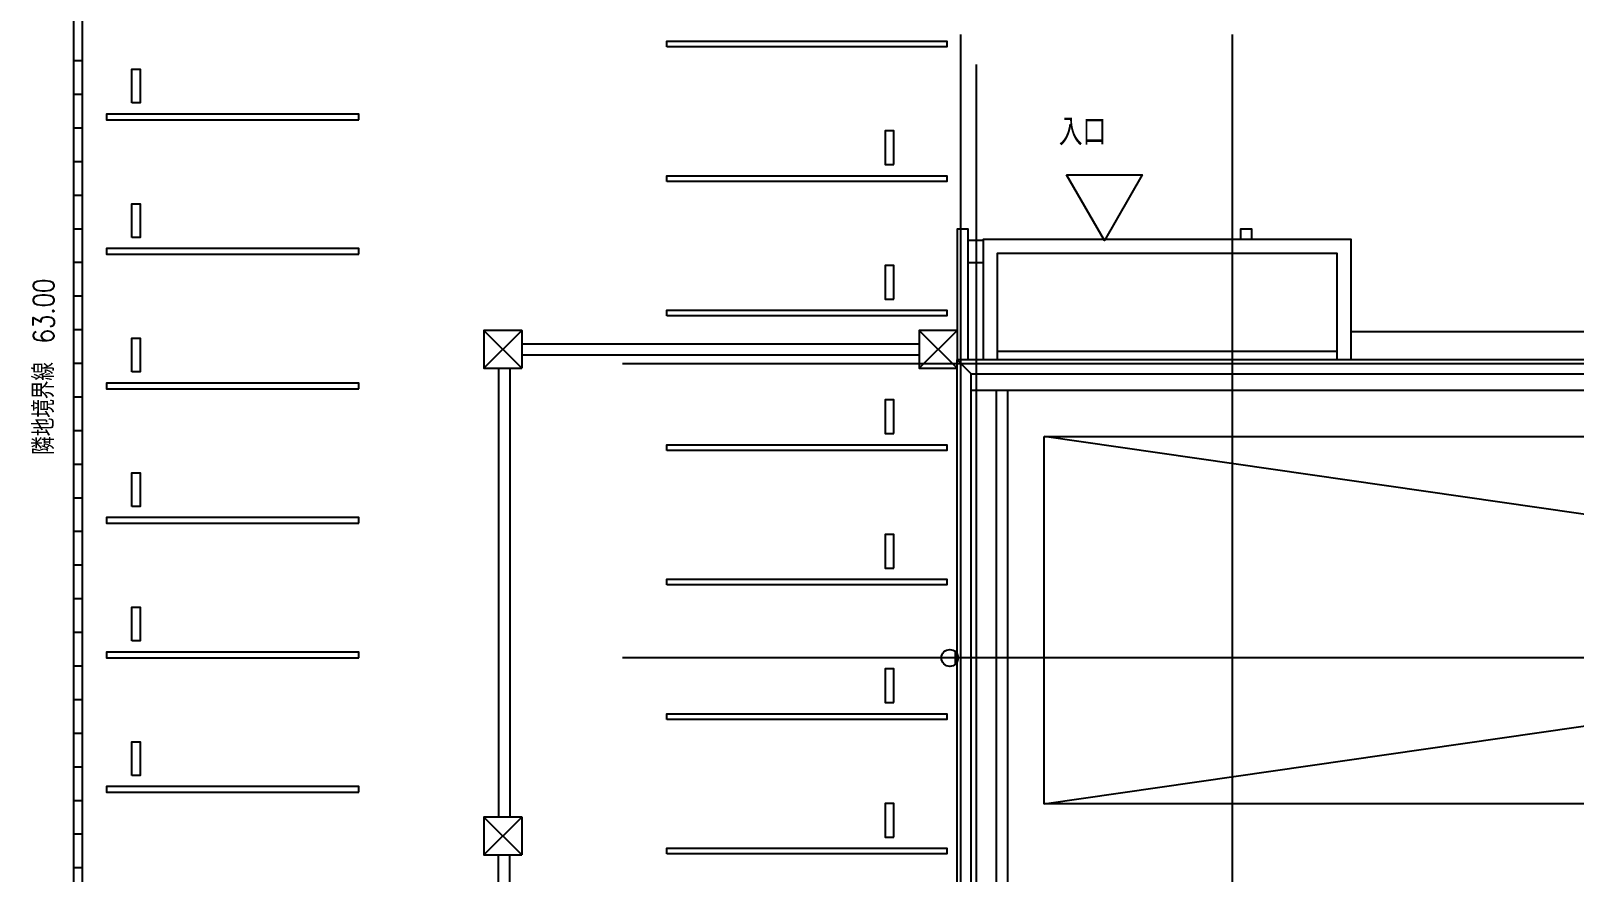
# Model space of a CAD drawing. Header units: millimetres. Extents: x 0 to 126150, y 0 to 89100.
# Drawn here: x 15121 to 42669, y 35673 to 50683 of the extents above; entities that cross this region are included whole.
import ezdxf
from ezdxf.enums import TextEntityAlignment as Align

# ---------------------------------------------------------------- set-up
doc = ezdxf.new("R2010")
doc.units = ezdxf.units.MM
doc.header["$LTSCALE"] = 0.2
doc.linetypes.add('CENTER', pattern=[50.8, 31.75, -6.35, 6.35, -6.35])
doc.layers.add('A_建築', color=8, linetype='Continuous')
doc.layers.add('A_通芯', color=8, linetype='CENTER', plot=False)
doc.styles.get("Standard").update_dxf_attribs({"font": 'simplex.shx', "width": 0.8, "bigfont": 'extfont2.shx'})

msp = doc.modelspace()

# ---------------------------------------------------------------- linework, layer by layer
at = {"layer": 'A_建築', "lineweight": -3}
for points in [[(36236.62, 13933.66), (15890.16, 15947.77), (15890.16, 78948.49)], [(16040.16, 16251.02), (16040.16, 78948.49)], [(16040.06, 50147.77), (15890.06, 50147.77)], [(16040.08, 49547.77), (15890.08, 49547.77)], [(16040.08, 48947.77), (15890.08, 48947.77)], [(16040.08, 48347.77), (15890.08, 48347.77)], [(16040.09, 47747.77), (15890.09, 47747.77)], [(16040.09, 47147.77), (15890.09, 47147.77)], [(31853.54, 44814.81), (31853.54, 47142.37), (31653.53, 47142.37), (31653.53, 44814.81)], [(36913.53, 46964.81), (36913.53, 47142.37), (36713.53, 47142.37), (36713.53, 46964.81)], [(32123.54, 46944.82), (31853.54, 46944.82)], [(32123.54, 44814.81), (32123.54, 46964.81), (38683.54, 46964.81), (38683.54, 44814.81)], [(32373.54, 44814.81), (32373.54, 46714.81), (38433.54, 46714.81), (38433.54, 44814.81)], [(16040.09, 46547.77), (15890.09, 46547.77)], [(32123.54, 46544.82), (31853.54, 46544.82)], [(16040.1, 45947.77), (15890.1, 45947.77)], [(16040.1, 45347.77), (15890.1, 45347.77)], [(23208.47, 44664.39), (23883.47, 45339.39), (23883.47, 44664.39)], [(23883.47, 45339.39), (23208.47, 45339.39)], [(30978.53, 44664.39), (31653.53, 45339.39), (30978.53, 45339.39)], [(43473.54, 44814.81), (43473.54, 45314.81), (38683.54, 45314.81)], [(23883.47, 45101.89), (30978.53, 45101.89)], [(38433.54, 44964.81), (32373.54, 44964.81)], [(16040.1, 44747.77), (15890.1, 44747.77)], [(23470.9, 44664.39), (23470.9, 36655.98)], [(23670.9, 44664.39), (23670.9, 36655.98)], [(23883.47, 44901.89), (30978.53, 44901.89)], [(31903.54, 17484.81), (31653.54, 17484.81), (31653.54, 44814.81), (31903.54, 44564.81), (79743.54, 44564.81), (79993.55, 44814.81), (31653.54, 44814.81)], [(35945.39, 24799.23), (31903.54, 24799.23), (31903.54, 44564.81)], [(16040.1, 44147.77), (15890.1, 44147.77)], [(79743.54, 44264.81), (31903.54, 44264.81)], [(32358.54, 24799.23), (32358.54, 44264.81)], [(32558.54, 24799.23), (32558.54, 44264.81)], [(16040.11, 43547.77), (15890.11, 43547.77)], [(33207.52, 36892.74), (78709.54, 43445.56)], [(78709.54, 36892.74), (33207.52, 43445.56)], [(16040.11, 42947.77), (15890.11, 42947.77)], [(16040.11, 42347.77), (15890.11, 42347.77)], [(16040.12, 41747.77), (15890.12, 41747.77)], [(16040.12, 41147.77), (15890.12, 41147.77)], [(16040.12, 40547.77), (15890.12, 40547.77)], [(16040.13, 39947.77), (15890.14, 39947.77)], [(31628.54, 39387.71), (31628.54, 39602.02)], [(31648.54, 39411.91), (31648.54, 39577.81)], [(31668.54, 39456.51), (31668.54, 39533.21)], [(16040.13, 39347.77), (15890.14, 39347.77)], [(16040.13, 38747.77), (15890.14, 38747.77)], [(16040.15, 38147.77), (15890.15, 38147.77)], [(16040.15, 37547.77), (15890.15, 37547.77)], [(16040.15, 36947.77), (15890.15, 36947.77)], [(23208.47, 35980.98), (23883.47, 36655.98), (23883.47, 35980.98)], [(23883.47, 36655.98), (23208.47, 36655.98)], [(16040.16, 36347.77), (15890.16, 36347.77)], [(23470.9, 34989.48), (23470.9, 35980.98)], [(23670.9, 34989.48), (23670.9, 35980.98)], [(16040.16, 35747.77), (15890.16, 35747.77)]]:
    msp.add_lwpolyline(points, dxfattribs=at)
for points in [[(26473.54, 50398.49), (26473.54, 50498.49), (31473.54, 50498.49), (31473.54, 50398.49)], [(16923.54, 49398.49), (16923.54, 49998.49), (17073.54, 49998.49), (17073.54, 49398.49)], [(20973.54, 49098.49), (20973.54, 49198.49), (16473.54, 49198.49), (16473.54, 49098.49)], [(30523.54, 48298.49), (30523.54, 48898.49), (30373.54, 48898.49), (30373.54, 48298.49)], [(26473.54, 47998.49), (26473.54, 48098.49), (31473.54, 48098.49), (31473.54, 47998.49)], [(33608.04, 48114.81), (34959.04, 48114.81), (34283.54, 46944.82)], [(16923.54, 46998.49), (16923.54, 47598.49), (17073.54, 47598.49), (17073.54, 46998.49)], [(20973.54, 46698.49), (20973.54, 46798.49), (16473.54, 46798.49), (16473.54, 46698.49)], [(30523.54, 45898.49), (30523.54, 46498.49), (30373.54, 46498.49), (30373.54, 45898.49)], [(26473.54, 45598.49), (26473.54, 45698.49), (31473.54, 45698.49), (31473.54, 45598.49)], [(16923.54, 44598.49), (16923.54, 45198.49), (17073.54, 45198.49), (17073.54, 44598.49)], [(23883.47, 44664.39), (23208.47, 45339.39), (23208.47, 44664.39)], [(31653.53, 44664.39), (30978.53, 45339.39), (30978.53, 44664.39)], [(20973.54, 44298.49), (20973.54, 44398.49), (16473.54, 44398.49), (16473.54, 44298.49)], [(30523.54, 43498.49), (30523.54, 44098.49), (30373.54, 44098.49), (30373.54, 43498.49)], [(26473.54, 43198.49), (26473.54, 43298.49), (31473.54, 43298.49), (31473.54, 43198.49)], [(33207.52, 43445.56), (78709.54, 43445.56), (78709.54, 36892.74), (33207.52, 36892.74)], [(16923.54, 42198.49), (16923.54, 42798.49), (17073.54, 42798.49), (17073.54, 42198.49)], [(20973.54, 41898.49), (20973.54, 41998.49), (16473.54, 41998.49), (16473.54, 41898.49)], [(30523.54, 41098.49), (30523.54, 41698.49), (30373.54, 41698.49), (30373.54, 41098.49)], [(26473.54, 40798.49), (26473.54, 40898.49), (31473.54, 40898.49), (31473.54, 40798.49)], [(16923.54, 39798.49), (16923.54, 40398.49), (17073.54, 40398.49), (17073.54, 39798.49)], [(20973.54, 39498.49), (20973.54, 39598.49), (16473.54, 39598.49), (16473.54, 39498.49)], [(30523.54, 38698.49), (30523.54, 39298.49), (30373.54, 39298.49), (30373.54, 38698.49)], [(26473.54, 38398.49), (26473.54, 38498.49), (31473.54, 38498.49), (31473.54, 38398.49)], [(16923.54, 37398.49), (16923.54, 37998.49), (17073.54, 37998.49), (17073.54, 37398.49)], [(20973.54, 37098.49), (20973.54, 37198.49), (16473.54, 37198.49), (16473.54, 37098.49)], [(23883.47, 35980.98), (23208.47, 36655.98), (23208.47, 35980.98)], [(30523.54, 36298.49), (30523.54, 36898.49), (30373.54, 36898.49), (30373.54, 36298.49)], [(26473.54, 35998.49), (26473.54, 36098.49), (31473.54, 36098.49), (31473.54, 35998.49)]]:
    msp.add_lwpolyline(points, close=True, dxfattribs=at)
msp.add_circle((31523.54, 39494.81), 150, dxfattribs=at)
at = {"layer": 'A_通芯'}
for p, q in [((31723.55, 7195.51), (31723.55, 50618.35)), ((36573.55, 7195.51), (36573.55, 50618.35)), ((32003.58, 9798.24), (32003.58, 50084.85)), ((103575.31, 44744.81), (25681.81, 44744.81)), ((103575.31, 39494.81), (25681.81, 39494.81))]:
    msp.add_line(p, q, dxfattribs=at)

# ---------------------------------------------------------------- texts
at = {"layer": 'A_建築', "lineweight": -3, "width": 0.8}
msp.add_text('入口', height=481.203, dxfattribs=at).set_placement((33471.29, 48495.46), align=Align.BOTTOM_LEFT)
msp.add_text('隣地境界線\u300063.00', height=375.9398, rotation=90, dxfattribs=at).set_placement((15648.9, 43119.65), align=Align.BOTTOM_LEFT)

doc.saveas('drawing.dxf')
